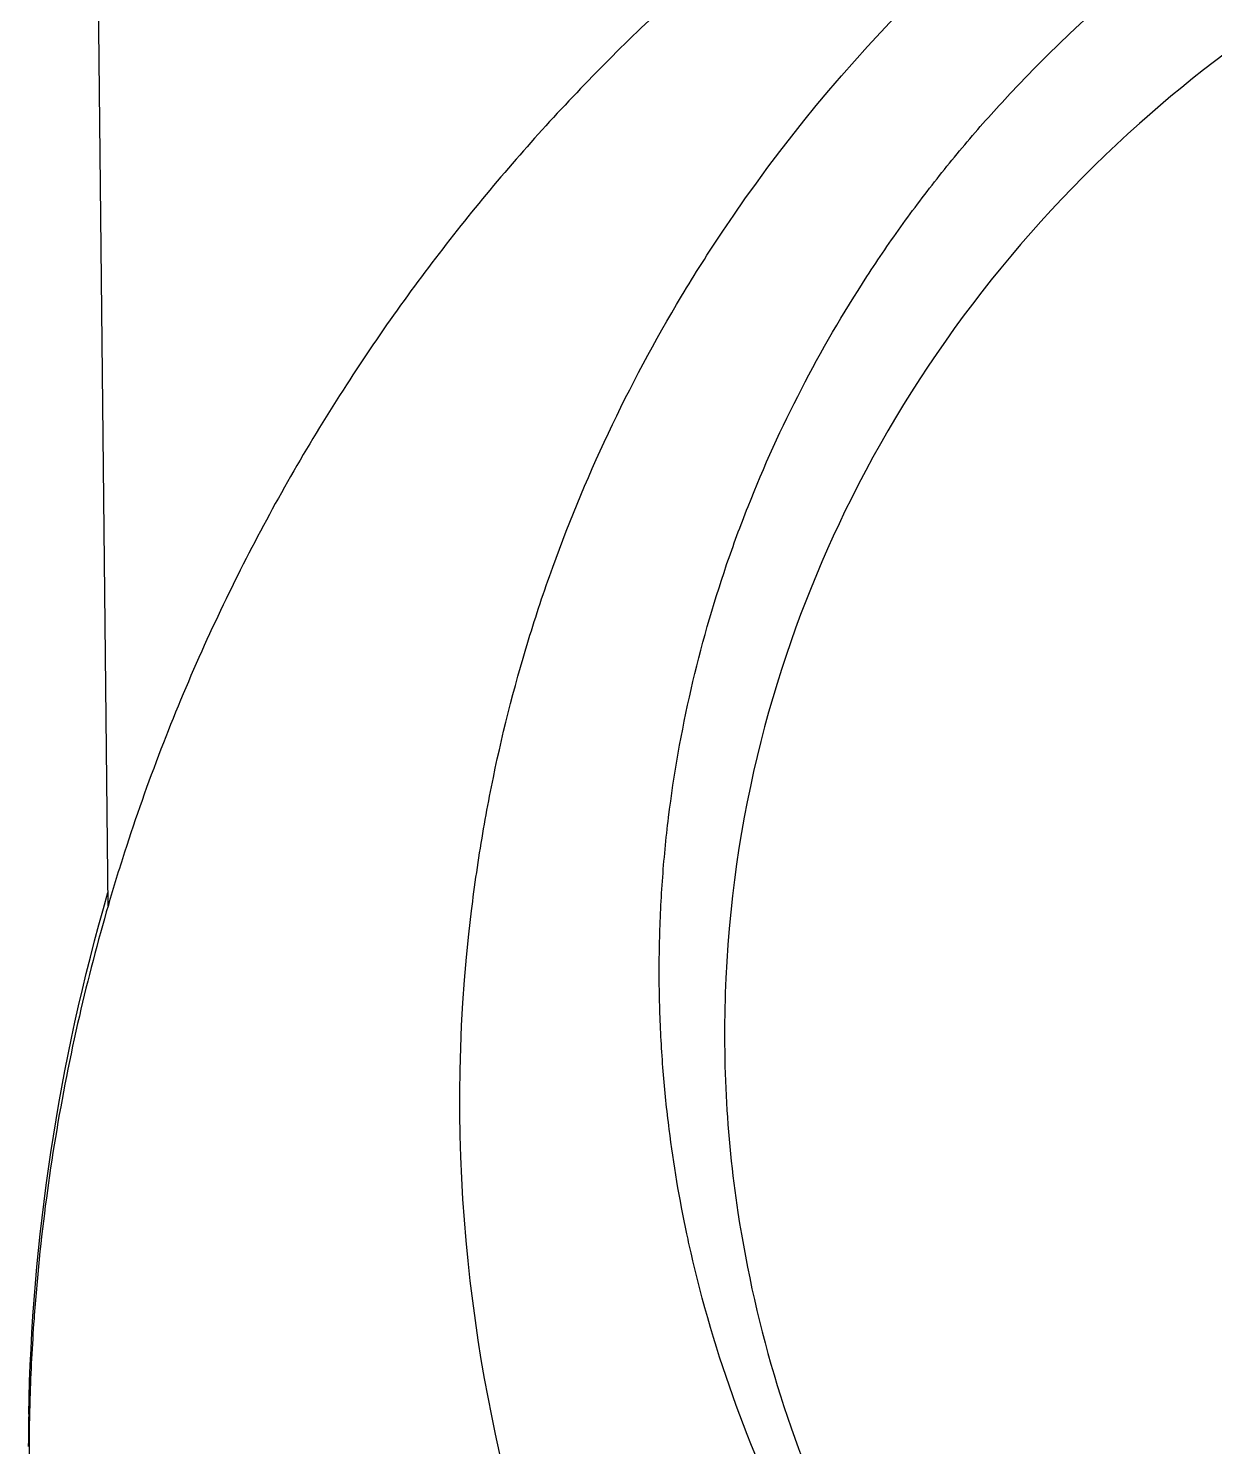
# Model space of a CAD drawing. Header units: millimetres. Extents: x 0 to 4378, y 0 to 2376.
# Drawn here: x 2173.93 to 2197.92, y 1589.7 to 1618.39 of the extents above; entities that cross this region are included whole.
import ezdxf

# ---------------------------------------------------------------- set-up
doc = ezdxf.new("R2010")
doc.units = ezdxf.units.MM
doc.header["$LTSCALE"] = 0.2

# ---------------------------------------------------------------- blocks, each defined once
blk = doc.blocks.new('Blk$A3R2-0W24J')
blk.add_line((-39.131, 998.385), (-39.525, 1035.201))
blk.add_ellipse((41.863, 987.336), major_axis=(-82.606, -0.007), ratio=0.707524, start_param=6.270022, end_param=6.281036)
for points, knots in [([(-21.116, 969.112), (-21.626, 969.646), (-22.095, 970.163), (-23.074, 971.297), (-23.575, 971.896), (-24.501, 973.079), (-25.497, 974.391), (-27.14, 977.052), (-27.524, 977.712), (-27.992, 978.601), (-28.114, 978.841), (-28.356, 979.326), (-28.486, 979.591), (-28.785, 980.218), (-28.96, 980.598), (-29.179, 981.1), (-29.235, 981.229), (-29.489, 981.831), (-29.685, 982.324), (-30.166, 983.613), (-30.435, 984.419), (-31.714, 988.8), (-32.401, 993.246), (-31.75, 998.537), (-31.715, 998.794), (-31.638, 999.324), (-31.596, 999.588), (-31.509, 1000.101), (-31.463, 1000.354), (-31.22, 1001.611), (-30.976, 1002.602), (-30.536, 1004.074), (-30.376, 1004.563), (-29.508, 1007.015), (-28.615, 1008.914), (-27.265, 1011.162), (-26.987, 1011.599), (-24.346, 1015.545), (-21.31, 1018.558), (-15.568, 1022.401), (-13.191, 1023.614), (-9.442, 1025.005), (-8.166, 1025.393), (-5.586, 1026.017), (-4.261, 1026.255), (-2.933, 1026.4)], [0, 0, 0, 0, 0.224226, 0.224226, 0.438481, 0.438481, 0.643813, 0.643813, 0.718212, 0.718212, 0.74576, 0.74576, 0.776284, 0.776284, 0.820204, 0.820204, 0.834927, 0.834927, 0.896521, 0.896521, 0.995652, 0.995652, 1.428405, 1.428405, 1.450296, 1.450296, 1.471663, 1.471663, 1.492327, 1.492327, 1.574835, 1.574835, 1.616316, 1.616316, 1.784634, 1.784634, 1.826029, 1.826029, 2.164003, 2.164003, 2.373598, 2.373598, 2.479923, 2.479923, 2.586935, 2.586935, 2.586935, 2.586935]), ([(-13.381, 1025.246), (-13.998, 1025.034), (-14.607, 1024.809), (-15.869, 1024.308), (-16.518, 1024.03), (-17.882, 1023.406), (-18.593, 1023.054), (-21.136, 1021.706), (-22.859, 1020.609), (-24.878, 1019.112), (-25.292, 1018.793), (-26.628, 1017.719), (-27.511, 1016.942), (-29.245, 1015.282), (-30.089, 1014.394), (-31.29, 1013.013), (-31.686, 1012.535), (-32.465, 1011.552), (-32.847, 1011.045), (-33.595, 1010.003), (-33.96, 1009.466), (-35.055, 1007.774), (-35.73, 1006.599), (-36.656, 1004.789), (-36.956, 1004.164), (-37.531, 1002.878), (-37.806, 1002.218), (-38.327, 1000.864), (-38.572, 1000.169), (-38.912, 999.116), (-39.021, 998.759), (-39.344, 997.656), (-39.539, 996.907), (-40.087, 994.527), (-40.357, 992.884), (-40.566, 990.837), (-40.6, 990.435), (-40.668, 989.496), (-40.695, 988.958), (-40.722, 988.066), (-40.728, 987.74), (-40.73, 987.306), (-40.731, 987.243), (-40.731, 987.104), (-40.731, 987.032), (-40.731, 986.707), (-40.73, 986.512), (-40.73, 986.159), (-40.73, 986.063), (-40.731, 985.777), (-40.731, 985.631), (-40.731, 985.322), (-40.731, 985.17), (-40.73, 984.917), (-40.729, 984.816), (-40.727, 984.626), (-40.725, 984.545), (-40.722, 984.348), (-40.719, 984.241), (-40.714, 984.043), (-40.711, 983.953), (-40.665, 982.598), (-40.562, 981.333), (-40.293, 979.265), (-40.163, 978.46), (-39.86, 976.891), (-39.689, 976.125), (-39.401, 974.994), (-39.302, 974.627), (-38.987, 973.526), (-38.756, 972.795), (-37.548, 969.334), (-36.282, 966.663), (-34.603, 963.966), (-34.516, 963.829), (-34.342, 963.556), (-34.254, 963.42), (-34.076, 963.15), (-33.986, 963.015), (-33.824, 962.774), (-33.751, 962.667), (-33.302, 962.016), (-32.907, 961.474), (-32.383, 960.79), (-32.266, 960.639), (-32.046, 960.359), (-31.942, 960.229), (-31.733, 959.969), (-31.627, 959.839), (-31.383, 959.544), (-31.245, 959.38), (-30.972, 959.06), (-30.838, 958.905), (-30.548, 958.576), (-30.393, 958.404), (-30.163, 958.153), (-30.091, 958.075), (-29.914, 957.885), (-29.808, 957.773), (-29.578, 957.532), (-29.453, 957.402), (-29.144, 957.087), (-28.959, 956.902), (-28.573, 956.522), (-28.372, 956.328), (-27.754, 955.744), (-27.329, 955.359), (-26.789, 954.891), (-26.686, 954.802), (-26.417, 954.574), (-26.251, 954.435), (-25.903, 954.149), (-25.722, 954.003), (-25.343, 953.703), (-25.145, 953.548), (-24.745, 953.243), (-24.544, 953.093), (-24.145, 952.8), (-23.948, 952.658), (-23.359, 952.242), (-22.962, 951.972), (-22.177, 951.458), (-21.79, 951.213), (-21.026, 950.749), (-20.65, 950.529), (-19.559, 949.913), (-18.828, 949.529), (-17.418, 948.843), (-16.743, 948.536), (-15.452, 947.992), (-14.839, 947.751), (-13.67, 947.325), (-13.119, 947.136), (-12.315, 946.881), (-12.069, 946.805), (-11.358, 946.594), (-10.889, 946.464), (-9.588, 946.127), (-8.749, 945.938), (-6.621, 945.528), (-5.325, 945.341), (-3.358, 945.153), (-2.7, 945.106), (-1.711, 945.059), (-1.378, 945.048), (-0.715, 945.032), (-0.388, 945.029), (-0.057, 945.029)], [-18.65667, -18.65667, -18.65667, -18.65667, -18.308332, -18.308332, -17.924512, -17.924512, -17.485993, -17.485993, -16.316696, -16.316696, -16.006668, -16.006668, -15.296307, -15.296307, -14.534305, -14.534305, -14.139555, -14.139555, -13.730091, -13.730091, -13.30546, -13.30546, -12.401825, -12.401825, -11.929878, -11.929878, -11.437802, -11.437802, -10.9252, -10.9252, -10.663362, -10.663362, -10.117833, -10.117833, -8.934625, -8.934625, -8.645977, -8.645977, -8.260408, -8.260408, -8.006475, -8.006475, -7.961161, -7.961161, -7.91407, -7.91407, -7.778509, -7.778509, -7.724161, -7.724161, -7.666804, -7.666804, -7.602838, -7.602838, -7.565627, -7.565627, -7.532521, -7.532521, -7.488032, -7.488032, -7.450837, -7.450837, -6.924212, -6.924212, -6.587553, -6.587553, -6.265466, -6.265466, -6.109966, -6.109966, -5.79866, -5.79866, -4.627003, -4.627003, -4.564096, -4.564096, -4.501625, -4.501625, -4.439084, -4.439084, -4.389917, -4.389917, -4.135415, -4.135415, -4.06302, -4.06302, -4.00074, -4.00074, -3.938004, -3.938004, -3.858125, -3.858125, -3.782258, -3.782258, -3.697501, -3.697501, -3.658476, -3.658476, -3.601749, -3.601749, -3.53559, -3.53559, -3.439968, -3.439968, -3.337887, -3.337887, -3.131131, -3.131131, -3.082568, -3.082568, -3.005474, -3.005474, -2.922888, -2.922888, -2.834293, -2.834293, -2.74619, -2.74619, -2.661641, -2.661641, -2.496608, -2.496608, -2.34096, -2.34096, -2.194458, -2.194458, -1.921626, -1.921626, -1.681164, -1.681164, -1.470918, -1.470918, -1.287493, -1.287493, -1.207074, -1.207074, -1.056347, -1.056347, -0.792008, -0.792008, -0.395398, -0.395398, -0.197631, -0.197631, -0.099394, -0.099394, 0, 0, 0, 0]), ([(-20.581, 978.945), (-21.167, 979.551), (-21.725, 980.188), (-22.772, 981.502), (-23.264, 982.183), (-24.638, 984.287), (-25.419, 985.771), (-26.472, 988.335), (-26.828, 989.385), (-27.191, 990.74), (-27.262, 991.029), (-27.361, 991.457), (-27.394, 991.604), (-27.576, 992.458), (-27.694, 993.169), (-27.831, 994.257), (-27.872, 994.645), (-27.936, 995.456), (-27.959, 995.872), (-27.985, 996.717), (-27.987, 997.149), (-27.97, 998.018), (-27.95, 998.453), (-27.889, 999.316), (-27.847, 999.746), (-27.58, 1001.92), (-27.185, 1003.628), (-26.486, 1005.68), (-26.342, 1006.072), (-25.869, 1007.268), (-25.508, 1008.061), (-24.707, 1009.613), (-24.265, 1010.373), (-23.549, 1011.475), (-23.304, 1011.832), (-22.797, 1012.535), (-22.535, 1012.879), (-21.999, 1013.551), (-21.72, 1013.884), (-21.147, 1014.536), (-20.844, 1014.862), (-20.405, 1015.316), (-20.262, 1015.46), (-17.851, 1017.839), (-15.19, 1019.683), (-11.896, 1021.221), (-11.527, 1021.384), (-10.501, 1021.812), (-9.837, 1022.06), (-8.16, 1022.619), (-7.133, 1022.9), (-5.569, 1023.236), (-5.045, 1023.334), (-3.992, 1023.5), (-3.464, 1023.569), (-2.933, 1023.623)], [0.00002, 0.00002, 0.00002, 0.00002, 0.259158, 0.259158, 0.518708, 0.518708, 1.038075, 1.038075, 1.384705, 1.384705, 1.477831, 1.477831, 1.526561, 1.526561, 1.759973, 1.759973, 1.890971, 1.890971, 2.029156, 2.029156, 2.171186, 2.171186, 2.316283, 2.316283, 2.460898, 2.460898, 3.049329, 3.049329, 3.189055, 3.189055, 3.478614, 3.478614, 3.769885, 3.769885, 3.913253, 3.913253, 4.056001, 4.056001, 4.19686, 4.19686, 4.341119, 4.341119, 4.411312, 4.411312, 5.498875, 5.498875, 5.634552, 5.634552, 5.872375, 5.872375, 6.229939, 6.229939, 6.408513, 6.408513, 6.587137, 6.587137, 6.587137, 6.587137]), ([(0.009, 1021.202), (-1.128, 1021.202), (-2.276, 1021.115), (-4.534, 1020.814), (-5.688, 1020.588), (-8.127, 1019.953), (-9.404, 1019.522), (-13.452, 1017.824), (-16.034, 1016.205), (-20.77, 1011.977), (-22.793, 1009.317), (-25.516, 1003.711), (-26.47, 1000.541), (-26.709, 995.347), (-26.63, 993.758), (-26.035, 989.818), (-25.328, 987.51), (-22.925, 982.437), (-21.315, 980.44), (-20.252, 979.248)], [-3.557548, -3.557548, -3.557548, -3.557548, -3.349945, -3.349945, -3.131371, -3.131371, -2.88131, -2.88131, -2.314192, -2.314192, -1.681115, -1.681115, -1.111984, -1.111984, -0.864569, -0.864569, -0.492008, -0.492008, -0.000015, -0.000015, -0.000015, -0.000015]), ([(-40.717, 988.232), (-40.719, 988.224), (-40.721, 988.216), (-40.723, 988.208), (-40.731, 988.174), (-40.735, 988.14), (-40.736, 988.106)], [0.8474486, 0.8474486, 0.8474486, 0.8474486, 0.875, 0.875, 0.875, 0.9903003, 0.9903003, 0.9903003, 0.9903003]), ([(-40.743, 987.448), (-40.743, 987.484), (-40.739, 987.521), (-40.73, 987.558), (-40.73, 987.56), (-40.729, 987.562), (-40.729, 987.564)], [0, 0, 0, 0, 0.125, 0.125, 0.125, 0.1321874, 0.1321874, 0.1321874, 0.1321874])]:
    blk.add_open_spline(points, degree=3, knots=knots)
for points in [[(-40.736, 988.106), (-40.671, 991.626), (-40.144, 995.179), (-39.133, 998.655)], [(-40.736, 988.106), (-40.736, 988.104), (-40.736, 988.101), (-40.736, 988.098)]]:
    blk.add_open_spline(points, degree=3)

msp = doc.modelspace()

# ---------------------------------------------------------------- block references
msp.add_blockref('Blk$A3R2-0W24J', (2214.674, 602.257))

doc.saveas('drawing.dxf')
